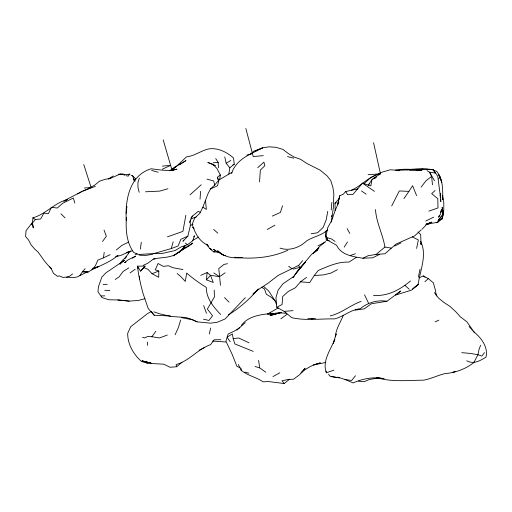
<?xml version="1.0" encoding="UTF-8"?>
<svg xmlns="http://www.w3.org/2000/svg" width="512" height="512" viewBox="0 0 512 512"><rect width="100%" height="100%" fill="white"/><g stroke="black" fill="none" stroke-linecap="round" stroke-linejoin="round"><path stroke-width="0.77" d="M182.938 269.549L172.595 267.661L168.614 265.741L163.213 266.362L158.061 263.501L155.302 269.811L158.822 271.034L158.714 277.286L152.026 273.696L148.077 269.395L143.962 267.597L140.531 271.123L137.408 266.15L145.043 266.099L143.962 267.597M152.794 254.24L146.125 255.386L139.981 255.29L133.734 252.474C126.336 242.419 125.645 229.293 126.394 217.286L126.278 220.493C125.03 200.666 129.171 175.386 151.142 168.762C159.616 169.83 168.57 171.578 176.941 169.184L170.067 170.65L173.318 170.17M200.026 199.206L200.602 191.347M325.824 231.072L325.485 235.725L326.381 236.819M331.206 210.003L331.846 202.4M207.078 272.55L210.509 275.322L213.274 282.49L206.458 279.846L207.078 272.55L200.736 275.366M126.605 208.851L126.816 206.477L126.182 213.382M259.546 181.914L260.333 170.118L264.845 165.683L263.91 162.125L257.754 167.674M74.829 203.091L73.35 197.997L62.675 203.309L57.28 208.051L51.437 207.264L48.454 213.594L43.846 213.184L40.672 218.982L35.373 219.539L32.25 223.264L33.299 227.949L32.454 222.4L32.928 217.818C45.76 214.195 54.406 202.931 67.507 199.507L64.941 201.05M442.957 214.208L442.438 218.746L438.726 221.19M443.123 212.698L443.379 210.432L443.091 212.774M331.264 222.08L333.331 207.942L333.837 194.003L332.922 187.52L330.803 180.653L327.258 176.051L320.243 170.195L306.854 163.462L300.672 159.354L294.074 157.024L288.467 153.658L282.854 149.344L275.84 147.296L268.998 146.835L262.65 147.827L253.818 151.168L250.47 154.355M442.893 214.33L442.438 218.746L441.178 219.091M140.378 249.107L141.293 242.285M32.454 222.4L26.048 230.72L25.6 236.538L28.512 239.949L31.053 244.794L34.662 249.056L38.061 252.013L44.941 261.664L51.379 268.986L53.498 273.402L57.651 276.397L59.181 275.853L63.066 277.453C68.678 276.326 74.906 279.245 79.923 275.52L82.374 271.795L88.218 271.994L91.866 269.811L95.373 265.779L97.901 260.083L103.45 257.869L104.218 252.32M219.622 179.693L220.333 174.963L217.024 168.595L212.89 164.25L207.827 162.458L215.341 165.786L212.89 164.25M228.832 174.016L229.792 167.808L234.253 164.237L233.51 158.003C227.104 152.25 218.17 147.725 209.389 148.813C201.35 150.336 194.778 155.962 186.534 156.877L176.218 166.47M135.354 179.2L135.443 178.675L132.685 175.802L131.136 175.494M374.611 178.624L376.282 177.069L371.942 179.674L370.88 185.875L362.522 183.149L352.966 194.4L347.629 194.733L345.702 191.514L343.219 194.259L339.75 195.738L337.658 204.499L339.75 195.738M327.77 211.29L326.24 219.648L323.162 227.424L317.6 232.742L311.078 233.811M426.291 224.192L437.856 222.298L438.272 220.301L443.206 214.56L441.498 209.747L440.666 213.933L438.63 217.235L439.411 215.194M209.382 333.984L210.586 328.019M416.608 248.442L418.342 239.923L412.352 236.928M418.413 277.03L420.032 269.158M190.182 220.608L190.368 225.606L187.866 236.186L182.938 241.28L183.776 240.096M185.85 215.283L182.912 231.366L167.45 236.851M331.501 216.787L331.834 215.283M231.482 173.568L231.962 172.352L218.963 179.93L217.574 185.734L210.483 188.966L207.827 194.099L202.874 207.174L199.814 213.274L194.56 218.298L192.154 224.326C195.104 233.126 198.778 240.736 207.469 245.203M139.424 254.432L153.99 253.542L171.29 248.55L173.152 241.805M179.654 252.294L180.045 250.931M180.666 319.981L178.406 327.539L175.11 334.765M124.902 258.778L125.312 257.453L128.672 253.408L128.166 253.363L130.438 251.462M282.566 205.792L280.365 212.467L272.288 216.09M139.373 178.106L137.952 182.317L137.952 187.43L139.213 192.352M438.829 178.925L439.846 176.166L436.896 171.437L432.941 170.029M440.454 212.467L441.498 209.747M480.634 345.235L479.13 349.043L477.933 354.733L473.882 362.496C465.478 369.21 455.155 372.787 444.506 373.702C437.44 375.507 430.886 378.854 423.686 380.166C407.846 380.25 391.834 382.31 376.461 377.562M231.878 172.627C234.842 163.814 242.97 157.523 251.162 153.715M338.906 201.971L334.95 211.002L331.936 219.968L327.584 227.942L325.894 237.363L331.52 238.957L335.072 241.427M189.44 222.496L192.41 216.083L198.24 211.354L200.211 212.282M391.712 205.946L399.302 190.957L408.915 191.366L412.608 185.715L416.589 195.642M343.373 315.187C340.544 322.406 335.878 328.845 335.36 336.794L336.186 333.965L333.197 343.43L334.803 339.334C330.637 349.914 321.914 360.934 326.355 372.768L333.888 370.182M193.741 236.947L194.496 235.725L192.755 240.8L187.501 244.723L181.069 246.963L175.085 250.534L162.426 253.395L153.99 253.542M344.224 247.142L347.501 241.914M356.25 257.421L348.896 262.125C337.875 261.53 328.141 266.426 318.266 270.432L314.234 275.507L309.76 282.502L300.454 281.856L295.424 287.699L288.211 291.514L282.662 296.57L282.074 304.557L276.73 307.238L275.968 297.587L278.131 290.138L282.982 283.789L294.176 276.141L293.344 277.21M181.498 250.483L184.23 246.227M130.125 174.093L129.453 174.195L128.192 176.16L126.086 175.68M368.154 185.344L371.942 179.674M368.262 185.242L369.613 183.277M403.955 198.579L408.915 191.366M292.947 277.51L296.781 272L305.587 262.035L299.117 269.184L295.014 274.899M120 263.968L122.746 260.051L126.688 256.742M142.566 337.363L144.627 337.926L147.648 336.474L151.872 336.742L155.834 331.29M191.04 217.939L192.41 216.083M102.509 241.478L106.362 236.262L104.038 230.125M296.448 273.011L300.698 267.328L299.117 269.184L311.546 254.419L317.939 249.549L313.107 253.453L318.886 247.891L315.904 251.059M181.76 250.406L185.107 245.971L181.805 250.01L173.453 255.782M421.139 187.136L425.978 180.806L431.629 176.371L429.51 172.16L427.059 170.675M438.272 220.301L441.875 215.603M484.506 352.621L481.856 356.058L477.933 354.733L470.266 353.395L461.715 352.672M355.475 375.725L351.597 380.506L344.973 379.488L337.696 377.101M315.917 250.835L319.437 246.611L325.638 241.574M218.963 179.93L214.566 185.178L210.483 188.966M228.378 314.848C239.846 308.006 249.613 298.918 258.483 288.986L252.934 294.086L257.99 289.837L268.282 283.046L278.138 275.418L298.611 265.427L302.694 260.646M31.238 224.512L32.134 223.469M174.419 167.968L175.475 166.784L169.914 170.701M85.203 268.621L82.374 271.795L88.218 271.994M206.458 279.846L210.509 275.322L219.52 276.653L225.139 272.819M140.531 271.123L145.043 266.099M335.168 210.4L335.002 203.226L339.059 198.771M241.357 325.331C248.723 315.584 261.664 314.477 272.877 313.274L269.062 314.17M437.856 222.298L442.509 217.453L443.782 210.227L443.814 203.027L442.451 195.226L442.752 199.571M422.138 229.114L427.661 223.411M327.622 229.83C321.875 235.629 313.229 236.506 306.598 240.954C299.635 247.533 289.414 251.347 280.032 248.109M245.357 297.67L225.024 319.002L217.005 322.355L210.483 323.162L197.139 321.856L190.176 318.733L185.498 317.485L171.174 316.467L159.642 313.811L153.85 311.846M236.832 330.176L245.286 322.624M201.203 184.742L190.016 194.842M435.117 190.445L431.68 193.658L437.805 198.65L437.99 207.93L428.826 211.155M175.616 166.938L170.81 170.701L175.475 166.784M421.293 229.792L414.739 235.814L396.147 244.013L384.922 253.773L376.038 254.451L368.16 255.706L362.918 258.234C353.485 256.717 341.069 255.155 336.653 245.312L327.482 240.154L326.118 237.133L326.253 240.448L329.254 240.621M424.896 281.734L428.32 278.592L433.338 282.848L435.36 289.952L436.422 296.038M255.194 151.712L256.294 150.707L262.65 147.827L250.33 154.061M120.083 264.141L121.165 263.181M122.253 262.221L124.422 260.301L106.106 272.698L101.901 276.928L98.413 286.848L97.984 291.802L101.99 297.555L108.742 299.75L117.805 299.955L129.203 301.12L138.31 300.461L144.909 298.707M364.525 183.174L371.002 177.478L381.715 172.269L390.234 169.779L397.734 170.31L411.194 169.754L421.92 170.01M150.899 363.085L142.003 360.768L151.475 363.526L163.776 364.192L170.042 367.264L176.704 366.726L181.965 362.304M376.038 254.451L384.928 247.053L391.245 248.102M116.294 249.946L121.76 245.498L128.39 242.163M238.349 364.55L241.248 370.406C247.744 375.693 256.256 377.094 263.117 381.856L268.448 381.542L284.186 383.539L289.619 379.155M72.589 273.92L69.632 276.243L66.618 277.101M218.701 180.922L217.338 177.306L220.333 174.963M414.182 287.642L418.189 284.55C419.942 270.374 427.482 255.258 420.627 241.357M373.491 295.341C387.443 296.602 400.186 289.69 410.496 280.928M412.467 288.96L418.189 284.55L411.635 290.08L395.469 295.104L400.704 291.046L386.912 301.254L371.322 303.77L364.211 308.877L355.123 310.15M177.114 253.414C170.182 258.234 161.357 257.139 153.491 259.014L147.731 263.29L143.187 265.395M280.845 318.835L286.976 314.291M300.454 281.856L306.56 277.338M170.694 170.733L173.203 168.883M63.802 201.421L66.368 199.552L81.395 191.814M179.405 164.8L185.965 160.595L174.214 167.603M188.07 246.541L192.819 243.104L181.805 250.01L187.379 246.931M129.997 272.96L135.226 269.216M132.518 258.234L135.494 256.211L128.077 259.898L124.582 262.643L125.971 261.946M177.754 252.986L180.96 250.829L173.325 255.859M115.194 279.469L119.117 276.845L123.123 271.456L128.832 267.878M436.256 222.816L437.491 222.003M386.912 301.254C377.35 299.693 367.77 302.554 360.326 308.678C350.778 309.619 343.718 316.525 334.624 318.906C320.326 318.598 305.907 320.89 291.789 317.702L284.173 311.36L276.73 307.238M108.25 179.104L113.216 175.942M372.87 178.662L380.48 173.869L373.562 142.739M229.792 167.808L226.176 163.309L230.816 160.422M239.789 327.693L234.054 331.238L228.16 333.984L225.952 341.21L232.115 354.266L236.915 366.349L240.23 367.859M418.982 277.875L423.251 275.949L428.32 278.592M220.819 339.68L214.195 339.763L210.611 344.646C197.741 349.018 189.178 361.158 176.077 364.538L176.704 366.726M278.317 307.878L267.475 314.125M151.251 311.494L147.302 313.773L130.726 326.688L127.686 333.331C127.546 344.243 133.466 354.234 141.357 361.382L146.285 362.931L149.325 362.886L146.432 362.067L150.963 362.982M267.232 229.504L274.912 225.184M77.568 193.888L83.085 190.842L95.347 186.394M272.947 376.582L279.802 372.8M192.467 240.442L198.746 237.062M318.016 245.856L324.941 242.131M135.181 254.803L137.126 253.741M190.368 225.606L193.043 224.179M337.421 269.69L330.829 273.126L323.539 274.893L314.234 275.507M88.307 188.467L94.675 185.203L99.379 181.216L104.998 179.386L110.765 178.189L120.224 174.042L124.922 175.11M376.256 174.957C366.848 178.336 360.518 186.528 351.328 190.176M91.866 269.811C100.832 265.28 110.368 262.048 118.022 255.226L115.571 256.877L121.632 255.104L130.592 251.034M394.682 246.022L401.069 242.886M379.328 254.509L372.634 257.798L362.918 258.234M425.773 221.043L433.677 217.165M103.45 257.869L110.17 254.63M79.923 275.52L87.155 272.026M199.078 350.24L204.832 347.462M435.136 321.888L438.842 320.141M162.342 169.203L170.618 165.37L162.368 166.118M361.094 301.363C350.317 305.267 341.466 313.242 330.24 315.872M268.173 314.054L270.739 312.902L268.038 314.035M82.906 191.206L90.438 187.834M187.866 236.186L180.845 239.302L178.131 245.984L171.29 248.55M232.87 164.845L234.253 164.237M93.658 268.442L98.861 266.323L92.71 268.762M287.84 250.272C271.13 257.824 252.614 259.264 234.56 257.312L242.182 257.542C233.344 258.554 224.077 257.37 217.574 250.726L223.552 255.232L225.766 255.597M455.072 371.526L452.941 372.378L455.13 371.539M152.026 273.696L158.822 271.034M427.322 223.789L431.866 222.099L426.259 224.192M167.315 335.046L159.533 337.946L151.872 336.742M108.877 178.874L110.765 178.189M335.002 203.226L336.256 202.771M190.81 218.931L196.237 216.979M350.31 255.488L355.437 253.754M167.923 188.755L159.821 191.091L145.478 191.802M126.56 252.442L132.365 250.79M293.261 269.152L301.734 266.816M425.747 224.691L430.234 223.482L426.426 224.134M246.848 155.098L251.066 154.061M149.606 362.714L147.565 363.213L145.19 362.266M358.003 188.902L345.702 191.514M325.811 362.464L313.594 364.922L320.378 362.886C313.107 364.55 306.586 368.032 301.037 372.941L305.082 368.288L299.75 374.618L293.619 379.181L288.013 379.507L281.997 380.794L284.186 383.539M227.494 263.693L223.987 264.422L218.778 268.538L220.486 285.331M206.63 244.186L209.651 248.365L213.6 251.878L215.13 251.59M278.106 312.819L270.08 314.08L273.19 314.042M311.398 318.97L312.973 318.726M230.208 341.811L227.104 337.152L232.384 333.92L233.19 338.688L238.598 337.958L249.043 342.829M395.437 170.099C404.192 168.614 413.024 169.363 421.798 170.061M124.115 174.733L129.453 174.195M263.302 155.642L253.229 156.57L245.843 128.461M118.31 174.304L123.27 173.862M409.562 170.234L421.715 170.086M284.173 311.36L293.018 310.643M213.318 162.784L218.182 162.4L218.426 167.77M84.288 188.026L91.117 187.526L83.77 164.518M368.09 174.694L380.48 173.869M153.491 259.014L155.021 258.944M421.459 169.216L423.04 169.165M101.171 295.91L104.864 295.878M103.085 284.371L107.251 284.346M397.126 170.688L399.309 170.688M170.496 316.019L154.195 315.251L148.23 308.589L142.854 292.858L140.928 285.318L138.72 275.091L137.408 266.15L138.035 268.256M225.683 341.99L212.57 341.037M307.821 318.413L315.494 318.675M440.301 195.846L437.773 176.307L434.707 171.757L433.139 169.613L425.792 169.325L419.917 169.837L421.491 169.997M104.774 290.304L109.882 290.541M278.579 312.755L286.72 313.286M213.6 251.878L218.829 252.288M384.211 378.675L377.53 378.086L369.114 379.565L364.192 381.702L358.47 381.146M117.805 299.955L124.563 300.595M122.291 300.384L129.203 301.12M382.483 378.438L380.902 378.259L382.938 378.598C372.794 376.614 362.451 378.835 353.107 382.906L344.973 379.488M331.104 376.538L339.226 377.824L331.104 376.538L329.958 376.09L328.525 374.234M376.627 377.594L382.938 378.598M414.963 169.683L412.755 169.28L407.149 169.754C415.469 169.03 424.045 167.757 432.275 169.792M416.435 169.952L417.907 170.221M203.507 319.194L208.954 320.454L212.557 315.738L207.354 309.056L214.464 296.89L214.182 290.061M466.675 360.806C473.894 364.576 479.872 360.813 485.984 357.165C488.358 346.893 481.146 337.709 473.626 331.642M287.501 156.57L293.754 158.15M244.826 372.083L248.915 373.171M206.95 179.136L213.67 180.947L214.726 185.12M151.616 170.419L158.182 172.218M181.658 317.651L192.954 319.93L197.139 321.856M255.085 366.496L259.661 367.866L265.798 372.23M253.242 351.379L234.874 343.955L233.19 338.688M215.392 250.381L213.306 249.395L223.552 255.232M261.222 287.168L264.435 288.838L266.304 294.182L271.603 297.504L275.181 301.082L276.416 304.205M211.021 249.171L209.651 248.365L211.859 249.869M192.454 227.27L194.182 228.307M374.458 191.36L362.522 183.149M202.874 207.174L206.374 209.414L205.517 200.819M213.811 272.922L219.52 276.653M361.542 190.976L366.163 194.182M32.928 217.818L35.373 219.539M423.251 275.949L425.037 277.222M185.28 243.104L187.501 244.723M288.646 266.227L292.096 268.819M177.171 273.517L180.435 276.23L185.318 281.427L186.682 273.018C192.717 278.394 199.424 283.117 206.291 287.398C206.246 298.451 213.44 306.976 220.672 314.483M404.838 285.28L409.254 289.254M213.651 229.389L217.786 233.152M263.782 286.547L268.794 291.13L275.181 301.082M417.952 231.994L420.691 234.579L421.088 244.678L420.678 243.187M49.408 266.554L51.565 268.64M224.493 297.613L229.088 302.157M60.915 213.773L65.158 217.965M469.12 326.541L474.65 332.806L466.848 321.766L460.275 316.774L456.288 312.25L450.074 306.49L443.802 302.349L438.643 298.182L434.394 292.525M206.643 244.218L208.525 246.534L207.155 244.762M325.171 235.149L326.15 236.39M151.558 311.686L154.195 315.251M215.712 158.598L218.182 162.4M135.04 181.203L133.523 178.765L134.63 180.678M433.139 169.613L435.296 173.094L429.51 172.16L434.49 180.704M347.142 228.634L349.786 233.459M133.6 178.618L134.675 180.589M298.611 265.427L299.667 267.398M364.538 294.835L368.627 303.36M439.078 175.718L438.47 174.246C443.373 181.67 442.451 190.931 442.906 199.418M439.987 177.92L441.811 182.323L439.846 176.166M217.338 177.306L218.714 180.704M203.674 305.606L206.477 313.235M134.138 180.749L132.685 175.802M163.187 139.834L172.173 170.72M224.768 156.934L226.176 163.309M384.928 247.053C382.803 234.259 376.339 222.63 375.475 209.536M327.027 237.914L327.482 240.154M258.618 360.41L259.661 367.866M440.096 195.405L440.403 197.664M326.138 371.142L326.355 372.768M431.629 176.371L432.474 184.87M442.426 210.477L442.15 207.322L443.206 214.56L442.778 214.426L442.637 212.845M440.608 199.174L440.813 201.638L440.365 193.427M135.443 178.675L135.533 179.981M147.52 342.106L147.616 345.35M139.386 276.122L139.456 279.04M241.21 368.659L241.248 370.406M281.664 312.448L270.099 315.546L281.664 312.448"/></g></svg>
